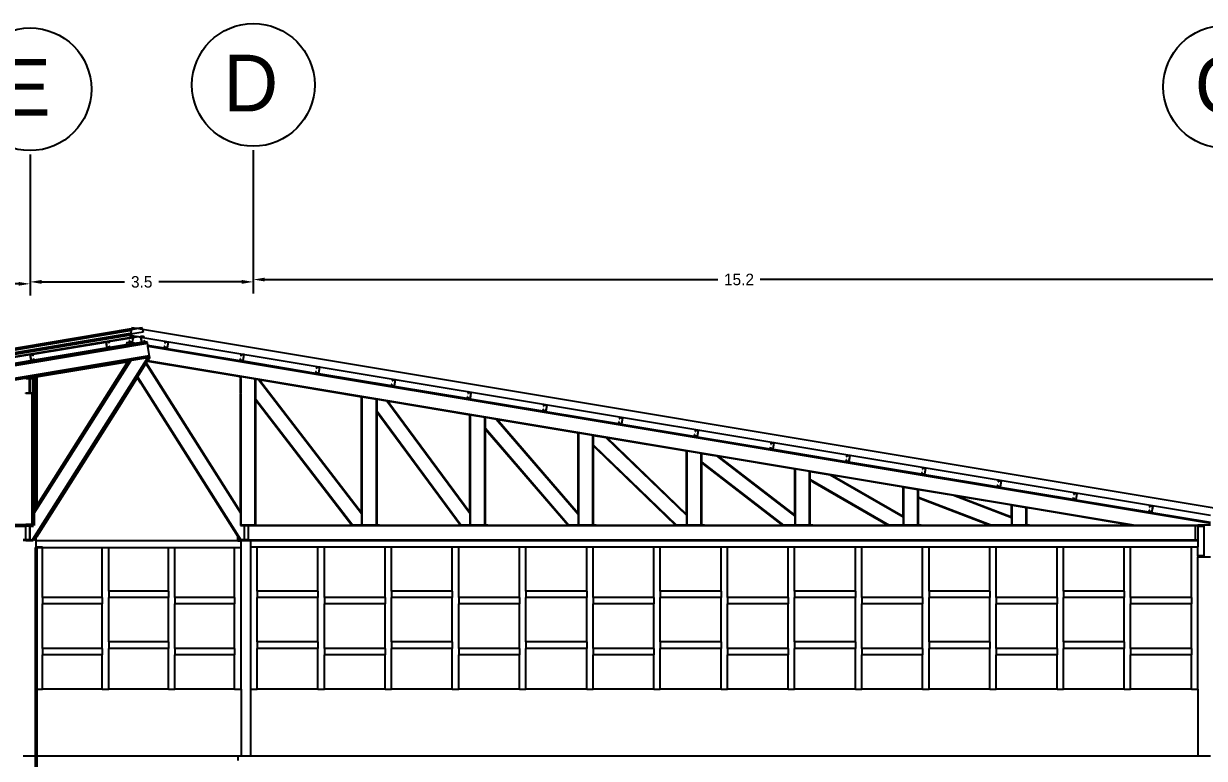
# Model space of a CAD drawing. Header units: metres. Extents: x -57 to 501, y 45 to 307.
# Drawn here: x -19.32 to -0.86, y 133.17 to 144.65 of the extents above; entities that cross this region are included whole.
import ezdxf

# ---------------------------------------------------------------- set-up
doc = ezdxf.new("R2010")
doc.units = ezdxf.units.M
doc.layers.add('atras', color=7, linetype='Continuous')
doc.layers.add('SectionCutEdges', color=7, linetype='Continuous')
doc.dimstyles.get("Standard").update_dxf_attribs({"dimtxt": 0.18, "dimasz": 0.18, "dimexe": 0.18, "dimexo": 0.0625, "dimgap": 0.09, "dimtad": 0, "dimtih": 1, "dimtoh": 1, "dimdec": 1, "dimzin": 0, "dimdsep": 46, "dimtxsty": 'Standard', "dimcen": 0.09, "dimadec": 0, "dimazin": 0, "dimtfac": 1, "dimtdec": 1, "dimtofl": 0, "dimtmove": 0, "dimatfit": 3, "dimfxl": 1, "dimtolj": 1, "dimtzin": 0, "dimarcsym": 0})

# ---------------------------------------------------------------- blocks, each defined once
blk = doc.blocks.new('*D26')
at = {"layer": 'atras', "color": 0, "lineweight": -2, "transparency": 16777216}
for p, q in [((-34.18, 142.643), (-34.18, 140.405)), ((-19.216, 142.605), (-19.216, 140.405)), ((-34, 140.585), (-27.013, 140.585)), ((-19.396, 140.585), (-26.383, 140.585))]:
    blk.add_line(p, q, dxfattribs=at)
at = {"layer": 'atras', "color": 0, "transparency": 16777216}
for points in [[(-34, 140.615), (-34, 140.555), (-34.18, 140.585)], [(-19.396, 140.615), (-19.396, 140.555), (-19.216, 140.585)]]:
    blk.add_solid(points, dxfattribs=at)
at = {"layer": 'Defpoints', "color": 0, "transparency": 16777216}
for p in [(-34.18, 142.706), (-19.216, 142.668), (-19.216, 140.585)]:
    blk.add_point(p, dxfattribs=at)
at = {"layer": 'atras', "color": 0, "transparency": 16777216, "insert": (-26.698, 140.585), "char_height": 0.18, "attachment_point": 5}
blk.add_mtext('\\A1;15.0', dxfattribs=at)
blk = doc.blocks.new('*D27')
at = {"layer": 'atras', "color": 0, "lineweight": -2, "transparency": 16777216}
for p, q in [((-15.727, 142.673), (-15.727, 140.435)), ((-19.216, 142.605), (-19.216, 140.435)), ((-19.036, 140.615), (-17.741, 140.615)), ((-15.907, 140.615), (-17.201, 140.615))]:
    blk.add_line(p, q, dxfattribs=at)
at = {"layer": 'atras', "color": 0, "transparency": 16777216}
for points in [[(-19.036, 140.645), (-19.036, 140.585), (-19.216, 140.615)], [(-15.907, 140.645), (-15.907, 140.585), (-15.727, 140.615)]]:
    blk.add_solid(points, dxfattribs=at)
at = {"layer": 'Defpoints', "color": 0, "transparency": 16777216}
for p in [(-19.216, 142.668), (-15.727, 142.736), (-15.727, 140.615)]:
    blk.add_point(p, dxfattribs=at)
at = {"layer": 'atras', "color": 0, "transparency": 16777216, "insert": (-17.471, 140.615), "char_height": 0.18, "attachment_point": 5}
blk.add_mtext('\\A1;3.5', dxfattribs=at)
blk = doc.blocks.new('*D28')
at = {"layer": 'atras', "color": 0, "lineweight": -2, "transparency": 16777216}
for p, q in [((-15.727, 142.673), (-15.727, 140.472)), ((-0.547, 142.643), (-0.547, 140.472)), ((-15.547, 140.652), (-8.467, 140.652)), ((-0.727, 140.652), (-7.807, 140.652))]:
    blk.add_line(p, q, dxfattribs=at)
at = {"layer": 'atras', "color": 0, "transparency": 16777216}
for points in [[(-15.547, 140.682), (-15.547, 140.622), (-15.727, 140.652)], [(-0.727, 140.682), (-0.727, 140.622), (-0.547, 140.652)]]:
    blk.add_solid(points, dxfattribs=at)
at = {"layer": 'Defpoints', "color": 0, "transparency": 16777216}
for p in [(-15.727, 142.736), (-0.547, 142.706), (-0.547, 140.652)]:
    blk.add_point(p, dxfattribs=at)
at = {"layer": 'atras', "color": 0, "transparency": 16777216, "insert": (-8.137, 140.652), "char_height": 0.18, "attachment_point": 5}
blk.add_mtext('\\A1;15.2', dxfattribs=at)

msp = doc.modelspace()

# ---------------------------------------------------------------- linework, layer by layer
at = {"lineweight": 50}
for p, q in [((-17.632, 139.87), (-34.683, 137.028)), ((-17.644, 139.797), (-34.672, 136.959)), ((-17.714, 139.62), (-34.549, 136.814)), ((-17.383, 139.666), (-34.49, 136.814)), ((-17.347, 139.448), (-33.149, 136.814)), ((-17.358, 139.436), (-19.168, 136.584)), ((-17.65, 139.388), (-19.163, 137.004)), ((-17.706, 139.378), (-19.123, 139.142)), ((-17.687, 139.348), (-19.123, 137.085)), ((-19.123, 137.085), (-19.123, 139.139)), ((-17.545, 139.124), (-17.783, 138.748)), ((-19.172, 136.814), (-19.172, 138.872)), ((-17.799, 138.723), (-19.123, 136.637)), ((-17.783, 138.748), (-17.799, 138.723)), ((-19.163, 137.004), (-19.163, 136.814)), ((-19.283, 136.805), (-34.083, 136.805)), ((-19.283, 136.814), (-19.172, 136.814)), ((-19.163, 136.805), (-19.219, 136.805)), ((-19.163, 136.814), (-19.172, 136.814)), ((-19.163, 136.814), (-19.163, 136.805)), ((-19.123, 134.25), (-19.123, 136.465)), ((-19.123, 132.469), (-19.123, 134.25))]:
    msp.add_line(p, q, dxfattribs=at)
for p, q in [((-17.606, 139.752), (-34.664, 136.909)), ((-17.985, 139.683), (-17.607, 139.746)), ((-17.602, 139.747), (-17.527, 139.76)), ((-17.545, 139.763), (-17.601, 139.753)), ((-19.169, 139.486), (-18.034, 139.675)), ((-18.018, 139.576), (-19.152, 139.387)), ((-17.713, 139.627), (-17.969, 139.585)), ((-17.574, 139.644), (-17.714, 139.62)), ((-17.713, 139.627), (-17.714, 139.62)), ((-17.706, 139.666), (-17.713, 139.627)), ((-17.705, 139.675), (-17.706, 139.666)), ((-17.706, 139.666), (-17.574, 139.644)), ((-17.705, 139.675), (-17.666, 139.669)), ((-17.665, 139.675), (-17.666, 139.669)), ((-17.666, 139.669), (-17.565, 139.652)), ((-17.615, 139.667), (-17.545, 139.655)), ((-17.545, 139.649), (-17.574, 139.644)), ((-17.545, 139.655), (-17.565, 139.652)), ((-17.565, 139.652), (-17.545, 139.649)), ((-17.423, 139.669), (-17.545, 139.649)), ((-17.474, 139.667), (-17.545, 139.655)), ((-17.423, 139.669), (-17.424, 139.675)), ((-17.384, 139.675), (-17.423, 139.669)), ((-17.383, 139.666), (-17.384, 139.675)), ((-17.376, 139.627), (-17.383, 139.666)), ((-17.375, 139.62), (-17.376, 139.627)), ((-17.374, 139.61), (-17.375, 139.62)), ((-17.347, 139.448), (-17.374, 139.61)), ((-20.352, 139.289), (-19.218, 139.478)), ((-19.202, 139.379), (-20.336, 139.19)), ((-17.695, 139.38), (-17.706, 139.378)), ((-17.706, 139.378), (-17.687, 139.348)), ((-17.545, 139.405), (-17.695, 139.38)), ((-17.695, 139.38), (-17.681, 139.357)), ((-17.681, 139.357), (-17.687, 139.348)), ((-17.663, 139.385), (-17.681, 139.357)), ((-17.663, 139.385), (-17.65, 139.388)), ((-17.65, 139.388), (-17.545, 139.405)), ((-17.515, 139.41), (-17.545, 139.405)), ((-17.545, 139.405), (-17.544, 139.405)), ((-17.545, 139.405), (-17.545, 139.405)), ((-17.545, 139.405), (-17.544, 139.405)), ((-17.545, 139.405), (-17.545, 139.405)), ((-17.544, 139.405), (-17.514, 139.41)), ((-17.408, 139.339), (-17.539, 139.133)), ((-17.345, 139.439), (-17.515, 139.41)), ((-17.515, 139.41), (-17.514, 139.41)), ((-17.514, 139.41), (-17.358, 139.436)), ((-17.402, 139.348), (-17.408, 139.339)), ((-17.383, 139.378), (-17.402, 139.348)), ((-17.377, 139.387), (-17.383, 139.378)), ((-17.345, 139.438), (-17.377, 139.387)), ((-17.358, 139.436), (-17.345, 139.438)), ((-17.345, 139.439), (-17.347, 139.448)), ((-17.345, 139.438), (-17.345, 139.438)), ((-19.393, 139.097), (-19.172, 139.134)), ((-19.172, 139.134), (-19.163, 139.136)), ((-19.172, 139.131), (-19.172, 139.134)), ((-19.123, 139.142), (-19.163, 139.136)), ((-19.163, 139.132), (-19.123, 139.139)), ((-19.163, 139.132), (-19.163, 139.136)), ((-19.122, 139.139), (-19.123, 139.142)), ((-19.123, 139.139), (-19.122, 139.139)), ((-17.539, 139.133), (-17.545, 139.124)), ((-19.172, 139.131), (-19.163, 139.132)), ((-19.172, 139.112), (-19.172, 139.131)), ((-19.172, 138.882), (-19.172, 139.102)), ((-19.163, 139.112), (-19.163, 139.132)), ((-19.163, 138.882), (-19.163, 139.102)), ((-17.545, 139.124), (-17.489, 139.037)), ((-17.489, 139.037), (-17.482, 139.025)), ((-19.163, 137.022), (-19.163, 138.872)), ((-19.123, 137.085), (-19.163, 137.022)), ((-19.163, 137.022), (-19.163, 137.004)), ((-19.283, 136.814), (-19.393, 136.814)), ((-19.283, 136.584), (-19.283, 136.805)), ((-19.283, 136.584), (-19.323, 136.584)), ((-19.283, 136.574), (-19.323, 136.574)), ((-19.283, 136.574), (-19.223, 136.574)), ((-19.223, 136.574), (-19.223, 136.574)), ((-19.223, 136.574), (-19.174, 136.574)), ((-19.163, 136.574), (-19.174, 136.574)), ((-19.123, 136.637), (-19.163, 136.574)), ((-19.123, 136.565), (-19.123, 136.637)), ((-19.123, 136.474), (-19.123, 136.565)), ((-19.123, 136.465), (-19.123, 136.474))]:
    msp.add_line(p, q)
at = {"color": 251, "true_color": 0x636466}
for p, q in [((-17.483, 139.752), (-0.767, 136.966)), ((-0.522, 137.047), (-17.457, 139.87)), ((-17.376, 139.627), (-17.12, 139.585)), ((-17.375, 139.62), (-0.767, 136.852)), ((-17.374, 139.61), (-0.767, 136.842)), ((-17.116, 139.609), (-17.12, 139.585)), ((-17.12, 139.585), (-17.071, 139.576)), ((-17.111, 139.608), (-17.116, 139.609)), ((-17.115, 139.589), (-17.111, 139.608)), ((-17.075, 139.582), (-17.115, 139.589)), ((-17.104, 139.683), (-17.108, 139.659)), ((-17.108, 139.659), (-17.103, 139.658)), ((-17.055, 139.675), (-17.104, 139.683)), ((-17.103, 139.658), (-17.1, 139.678)), ((-17.1, 139.678), (-17.06, 139.671)), ((-17.06, 139.671), (-17.075, 139.582)), ((-17.071, 139.576), (-17.055, 139.675)), ((-17.071, 139.576), (-15.937, 139.387)), ((-17.408, 139.339), (-15.927, 137.004)), ((-17.402, 139.348), (-15.967, 137.085)), ((-17.383, 139.378), (-15.966, 139.142)), ((-17.377, 139.387), (-1.94, 136.814)), ((-15.933, 139.412), (-15.937, 139.387)), ((-15.937, 139.387), (-15.887, 139.379)), ((-15.928, 139.411), (-15.933, 139.412)), ((-15.931, 139.391), (-15.928, 139.411)), ((-15.891, 139.385), (-15.931, 139.391)), ((-15.92, 139.486), (-15.924, 139.461)), ((-15.924, 139.461), (-15.919, 139.461)), ((-15.871, 139.478), (-15.92, 139.486)), ((-15.919, 139.461), (-15.916, 139.48)), ((-15.916, 139.48), (-15.877, 139.474)), ((-15.877, 139.474), (-15.891, 139.385)), ((-15.887, 139.379), (-15.871, 139.478)), ((-15.887, 139.379), (-14.753, 139.19)), ((-17.539, 139.133), (-15.921, 136.584)), ((-15.967, 139.139), (-15.966, 139.142)), ((-15.967, 139.139), (-15.967, 139.139)), ((-15.967, 139.139), (-15.927, 139.132)), ((-15.966, 139.142), (-15.927, 139.136)), ((-15.917, 139.134), (-15.927, 139.136)), ((-15.927, 139.132), (-15.927, 139.136)), ((-15.917, 139.131), (-15.917, 139.134)), ((-15.917, 139.134), (-15.696, 139.097)), ((-14.749, 139.215), (-14.753, 139.19)), ((-14.753, 139.19), (-14.704, 139.182)), ((-14.744, 139.214), (-14.749, 139.215)), ((-14.747, 139.194), (-14.744, 139.214)), ((-14.708, 139.188), (-14.747, 139.194)), ((-14.737, 139.289), (-14.741, 139.264)), ((-14.741, 139.264), (-14.736, 139.263)), ((-14.687, 139.28), (-14.737, 139.289)), ((-14.736, 139.263), (-14.732, 139.283)), ((-14.732, 139.283), (-14.693, 139.276)), ((-14.693, 139.276), (-14.708, 139.188)), ((-14.704, 139.182), (-14.687, 139.28)), ((-14.704, 139.182), (-13.569, 138.993)), ((-17.482, 139.025), (-15.967, 136.637)), ((-15.917, 139.131), (-15.927, 139.132)), ((-15.927, 139.112), (-15.927, 139.132)), ((-15.927, 139.112), (-15.927, 139.102)), ((-15.917, 139.112), (-15.927, 139.112)), ((-15.927, 138.882), (-15.927, 139.102)), ((-15.927, 139.102), (-15.917, 139.102)), ((-15.917, 139.112), (-15.917, 139.131)), ((-15.917, 138.882), (-15.917, 139.102)), ((-15.696, 136.814), (-15.696, 139.097)), ((-15.687, 139.096), (-15.696, 139.097)), ((-15.687, 139.096), (-15.645, 139.089)), ((-15.687, 138.781), (-15.687, 139.096)), ((-15.645, 139.089), (-14.034, 136.995)), ((-15.645, 139.089), (-15.631, 139.086)), ((-15.631, 139.086), (-14.034, 137.011)), ((-15.631, 139.086), (-15.599, 139.081)), ((-15.599, 139.081), (-15.585, 139.079)), ((-15.585, 139.079), (-14.034, 138.82)), ((-13.565, 139.017), (-13.569, 138.993)), ((-13.569, 138.993), (-13.52, 138.985)), ((-13.56, 139.017), (-13.565, 139.017)), ((-13.564, 138.997), (-13.56, 139.017)), ((-13.524, 138.99), (-13.564, 138.997)), ((-13.553, 139.091), (-13.557, 139.067)), ((-13.557, 139.067), (-13.552, 139.066)), ((-13.504, 139.083), (-13.553, 139.091)), ((-13.552, 139.066), (-13.549, 139.086)), ((-13.549, 139.086), (-13.509, 139.079)), ((-13.509, 139.079), (-13.524, 138.99)), ((-13.52, 138.985), (-13.504, 139.083)), ((-13.52, 138.985), (-12.386, 138.796)), ((-15.927, 138.882), (-15.927, 138.872)), ((-15.917, 138.882), (-15.927, 138.882)), ((-15.927, 138.872), (-15.917, 138.872)), ((-15.927, 137.022), (-15.927, 138.872)), ((-15.917, 136.814), (-15.917, 138.872)), ((-15.687, 138.781), (-14.173, 136.814)), ((-15.687, 138.765), (-15.687, 138.781)), ((-15.687, 138.765), (-14.185, 136.814)), ((-15.687, 136.814), (-15.687, 138.765)), ((-14.024, 138.819), (-14.034, 138.82)), ((-14.034, 137.063), (-14.034, 138.82)), ((-14.024, 136.814), (-14.024, 138.819)), ((-14.024, 138.819), (-13.804, 138.782)), ((-13.804, 136.814), (-13.804, 138.782)), ((-13.794, 138.78), (-13.804, 138.782)), ((-13.794, 138.595), (-13.794, 138.78)), ((-13.794, 138.78), (-13.638, 138.754)), ((-12.382, 138.82), (-12.386, 138.796)), ((-12.386, 138.796), (-12.336, 138.787)), ((-12.377, 138.819), (-12.382, 138.82)), ((-12.38, 138.8), (-12.377, 138.819)), ((-12.34, 138.793), (-12.38, 138.8)), ((-12.369, 138.894), (-12.373, 138.869)), ((-12.373, 138.869), (-12.368, 138.869)), ((-12.32, 138.886), (-12.369, 138.894)), ((-12.368, 138.869), (-12.365, 138.888)), ((-12.365, 138.888), (-12.326, 138.882)), ((-12.326, 138.882), (-12.34, 138.793)), ((-12.336, 138.787), (-12.32, 138.886)), ((-12.336, 138.787), (-11.202, 138.598)), ((-13.794, 138.595), (-12.478, 136.814)), ((-13.794, 138.578), (-13.794, 138.595)), ((-13.638, 138.754), (-12.341, 137)), ((-13.638, 138.754), (-13.624, 138.752)), ((-13.624, 138.752), (-12.341, 137.016)), ((-13.624, 138.752), (-13.592, 138.747)), ((-13.592, 138.747), (-13.578, 138.744)), ((-13.578, 138.744), (-12.341, 138.538)), ((-11.198, 138.623), (-11.202, 138.598)), ((-11.202, 138.598), (-11.153, 138.59)), ((-11.193, 138.622), (-11.198, 138.623)), ((-11.196, 138.602), (-11.193, 138.622)), ((-11.157, 138.596), (-11.196, 138.602)), ((-11.186, 138.697), (-11.19, 138.672)), ((-11.19, 138.672), (-11.185, 138.671)), ((-11.136, 138.689), (-11.186, 138.697)), ((-11.185, 138.671), (-11.181, 138.691)), ((-11.181, 138.691), (-11.142, 138.685)), ((-11.142, 138.685), (-11.157, 138.596)), ((-11.153, 138.59), (-11.136, 138.689)), ((-11.153, 138.59), (-10.018, 138.401)), ((-13.794, 136.814), (-13.794, 138.578)), ((-13.794, 138.578), (-13.764, 138.537)), ((-13.764, 138.537), (-13.754, 138.524)), ((-13.754, 138.524), (-12.491, 136.814)), ((-12.332, 138.537), (-12.341, 138.538)), ((-12.341, 137.071), (-12.341, 138.538)), ((-12.332, 136.814), (-12.332, 138.537)), ((-12.332, 138.537), (-12.111, 138.5)), ((-12.111, 136.814), (-12.111, 138.5)), ((-12.101, 138.498), (-12.111, 138.5)), ((-12.101, 138.329), (-12.101, 138.498)), ((-12.101, 138.498), (-11.931, 138.47)), ((-11.931, 138.47), (-10.649, 136.983)), ((-11.931, 138.47), (-11.916, 138.467)), ((-11.916, 138.467), (-10.649, 136.998)), ((-11.916, 138.467), (-11.885, 138.462)), ((-11.885, 138.462), (-11.87, 138.46)), ((-11.87, 138.46), (-10.649, 138.256)), ((-10.014, 138.426), (-10.018, 138.401)), ((-10.018, 138.401), (-9.969, 138.393)), ((-10.009, 138.425), (-10.014, 138.426)), ((-10.013, 138.405), (-10.009, 138.425)), ((-9.973, 138.398), (-10.013, 138.405)), ((-10.002, 138.5), (-10.006, 138.475)), ((-10.006, 138.475), (-10.001, 138.474)), ((-9.953, 138.491), (-10.002, 138.5)), ((-10.001, 138.474), (-9.998, 138.494)), ((-9.998, 138.494), (-9.958, 138.487)), ((-9.958, 138.487), (-9.973, 138.398)), ((-9.969, 138.393), (-9.953, 138.491)), ((-12.101, 138.329), (-10.794, 136.814)), ((-12.101, 138.314), (-12.101, 138.329)), ((-12.101, 136.814), (-12.101, 138.314)), ((-12.101, 138.314), (-12.071, 138.279)), ((-12.071, 138.279), (-12.061, 138.268)), ((-12.061, 138.268), (-10.807, 136.814)), ((-10.649, 138.256), (-10.639, 138.254)), ((-10.649, 137.045), (-10.649, 138.256)), ((-10.639, 136.814), (-10.639, 138.254)), ((-10.639, 138.254), (-10.419, 138.218)), ((-10.419, 136.814), (-10.419, 138.218)), ((-10.419, 138.218), (-10.409, 138.216)), ((-10.409, 138.063), (-10.409, 138.216)), ((-10.409, 138.216), (-10.217, 138.184)), ((-9.969, 138.393), (-8.835, 138.204)), ((-8.831, 138.228), (-8.835, 138.204)), ((-8.826, 138.228), (-8.831, 138.228)), ((-8.829, 138.208), (-8.826, 138.228)), ((-8.818, 138.302), (-8.822, 138.278)), ((-8.822, 138.278), (-8.817, 138.277)), ((-8.769, 138.294), (-8.818, 138.302)), ((-8.817, 138.277), (-8.814, 138.297)), ((-8.814, 138.297), (-8.775, 138.29)), ((-8.775, 138.29), (-8.789, 138.201)), ((-8.785, 138.195), (-8.769, 138.294)), ((-10.409, 138.063), (-9.115, 136.814)), ((-10.409, 138.049), (-10.409, 138.063)), ((-10.409, 136.814), (-10.409, 138.049)), ((-10.409, 138.049), (-10.379, 138.02)), ((-10.217, 138.184), (-8.956, 136.968)), ((-10.217, 138.184), (-10.2, 138.181)), ((-10.2, 138.181), (-8.956, 136.981)), ((-10.2, 138.181), (-10.169, 138.176)), ((-10.169, 138.176), (-10.152, 138.173)), ((-10.152, 138.173), (-8.956, 137.974)), ((-8.835, 138.204), (-8.785, 138.195)), ((-8.789, 138.201), (-8.829, 138.208)), ((-8.785, 138.195), (-7.651, 138.006)), ((-7.647, 138.031), (-7.651, 138.006)), ((-7.642, 138.03), (-7.647, 138.031)), ((-7.645, 138.011), (-7.642, 138.03)), ((-7.635, 138.105), (-7.639, 138.08)), ((-7.639, 138.08), (-7.634, 138.08)), ((-7.585, 138.097), (-7.635, 138.105)), ((-7.634, 138.08), (-7.63, 138.099)), ((-7.63, 138.099), (-7.591, 138.093)), ((-7.591, 138.093), (-7.606, 138.004)), ((-7.602, 137.998), (-7.585, 138.097)), ((-10.379, 138.02), (-10.369, 138.011)), ((-10.369, 138.011), (-9.129, 136.814)), ((-8.956, 137.974), (-8.946, 137.972)), ((-8.956, 137.02), (-8.956, 137.974)), ((-8.946, 136.814), (-8.946, 137.972)), ((-8.946, 137.972), (-8.726, 137.936)), ((-8.726, 136.814), (-8.726, 137.936)), ((-8.726, 137.936), (-8.716, 137.934)), ((-8.716, 137.795), (-8.716, 137.934)), ((-8.716, 137.934), (-8.486, 137.896)), ((-8.486, 137.896), (-7.264, 136.954)), ((-8.486, 137.896), (-8.465, 137.892)), ((-8.465, 137.892), (-7.264, 136.966)), ((-8.465, 137.892), (-8.435, 137.887)), ((-8.435, 137.887), (-8.414, 137.884)), ((-8.414, 137.884), (-7.264, 137.692)), ((-7.651, 138.006), (-7.602, 137.998)), ((-7.606, 138.004), (-7.645, 138.011)), ((-7.602, 137.998), (-6.467, 137.809)), ((-6.451, 137.908), (-6.455, 137.883)), ((-6.455, 137.883), (-6.45, 137.882)), ((-6.402, 137.9), (-6.451, 137.908)), ((-6.45, 137.882), (-6.447, 137.902)), ((-6.447, 137.902), (-6.407, 137.895)), ((-6.407, 137.895), (-6.422, 137.807)), ((-6.418, 137.801), (-6.402, 137.9)), ((-8.716, 137.782), (-8.716, 137.795)), ((-8.716, 137.795), (-7.444, 136.814)), ((-8.716, 136.814), (-8.716, 137.782)), ((-8.716, 137.782), (-8.686, 137.759)), ((-8.686, 137.759), (-8.676, 137.752)), ((-8.676, 137.752), (-7.46, 136.814)), ((-7.264, 137.692), (-7.254, 137.69)), ((-7.264, 136.997), (-7.264, 137.692)), ((-7.254, 136.814), (-7.254, 137.69)), ((-7.254, 137.69), (-7.034, 137.654)), ((-6.463, 137.834), (-6.467, 137.809)), ((-6.467, 137.809), (-6.418, 137.801)), ((-6.458, 137.833), (-6.463, 137.834)), ((-6.462, 137.813), (-6.458, 137.833)), ((-6.422, 137.807), (-6.462, 137.813)), ((-6.418, 137.801), (-5.284, 137.612)), ((-5.267, 137.71), (-5.271, 137.686)), ((-5.271, 137.686), (-5.266, 137.685)), ((-5.218, 137.702), (-5.267, 137.71)), ((-5.266, 137.685), (-5.263, 137.705)), ((-5.263, 137.705), (-5.224, 137.698)), ((-5.224, 137.698), (-5.238, 137.609)), ((-5.234, 137.604), (-5.218, 137.702)), ((-7.034, 136.814), (-7.034, 137.654)), ((-7.034, 137.654), (-7.024, 137.652)), ((-7.024, 137.525), (-7.024, 137.652)), ((-7.024, 137.652), (-6.714, 137.6)), ((-7.024, 137.525), (-5.792, 136.814)), ((-7.024, 137.513), (-7.024, 137.525)), ((-7.024, 136.814), (-7.024, 137.513)), ((-7.024, 137.513), (-6.994, 137.496)), ((-6.994, 137.496), (-6.984, 137.49)), ((-6.984, 137.49), (-5.812, 136.814)), ((-6.714, 137.6), (-5.571, 136.942)), ((-6.714, 137.6), (-6.686, 137.596)), ((-6.686, 137.596), (-5.571, 136.953)), ((-6.686, 137.596), (-6.657, 137.591)), ((-6.657, 137.591), (-6.63, 137.586)), ((-6.63, 137.586), (-5.571, 137.41)), ((-5.28, 137.636), (-5.284, 137.612)), ((-5.284, 137.612), (-5.234, 137.604)), ((-5.275, 137.636), (-5.28, 137.636)), ((-5.278, 137.616), (-5.275, 137.636)), ((-5.238, 137.609), (-5.278, 137.616)), ((-5.234, 137.604), (-4.1, 137.415)), ((-4.084, 137.513), (-4.088, 137.489)), ((-4.088, 137.489), (-4.083, 137.488)), ((-4.034, 137.505), (-4.084, 137.513)), ((-4.083, 137.488), (-4.079, 137.507)), ((-4.079, 137.507), (-4.04, 137.501)), ((-4.04, 137.501), (-4.055, 137.412)), ((-4.051, 137.406), (-4.034, 137.505)), ((-5.571, 137.41), (-5.562, 137.408)), ((-5.571, 136.976), (-5.571, 137.41)), ((-5.562, 136.814), (-5.562, 137.408)), ((-5.562, 137.408), (-5.341, 137.371)), ((-5.341, 136.814), (-5.341, 137.371)), ((-5.341, 137.371), (-5.331, 137.37)), ((-5.331, 137.252), (-5.331, 137.37)), ((-5.331, 137.37), (-4.784, 137.279)), ((-4.096, 137.439), (-4.1, 137.415)), ((-4.1, 137.415), (-4.051, 137.406)), ((-4.091, 137.438), (-4.096, 137.439)), ((-4.094, 137.419), (-4.091, 137.438)), ((-4.055, 137.412), (-4.094, 137.419)), ((-4.051, 137.406), (-2.916, 137.217)), ((-2.9, 137.316), (-2.904, 137.291)), ((-2.904, 137.291), (-2.899, 137.29)), ((-2.851, 137.308), (-2.9, 137.316)), ((-2.899, 137.29), (-2.896, 137.31)), ((-2.896, 137.31), (-2.856, 137.304)), ((-2.856, 137.304), (-2.871, 137.215)), ((-2.867, 137.209), (-2.851, 137.308)), ((-5.331, 137.241), (-5.331, 137.252)), ((-5.331, 137.252), (-4.187, 136.814)), ((-5.331, 136.814), (-5.331, 137.241)), ((-5.331, 137.241), (-5.301, 137.23)), ((-5.301, 137.23), (-5.291, 137.226)), ((-5.291, 137.226), (-4.215, 136.814)), ((-4.784, 137.279), (-4.736, 137.271)), ((-4.784, 137.279), (-3.879, 136.932)), ((-4.736, 137.271), (-3.879, 136.943)), ((-4.736, 137.271), (-4.713, 137.267)), ((-4.713, 137.267), (-4.665, 137.259)), ((-4.665, 137.259), (-3.879, 137.128)), ((-3.879, 137.128), (-3.869, 137.126)), ((-3.879, 136.958), (-3.879, 137.128)), ((-3.869, 136.814), (-3.869, 137.126)), ((-3.869, 137.126), (-3.649, 137.089)), ((-2.912, 137.242), (-2.916, 137.217)), ((-2.916, 137.217), (-2.867, 137.209)), ((-2.907, 137.241), (-2.912, 137.242)), ((-2.911, 137.221), (-2.907, 137.241)), ((-2.871, 137.215), (-2.911, 137.221)), ((-2.867, 137.209), (-1.733, 137.02)), ((-1.716, 137.119), (-1.72, 137.094)), ((-1.667, 137.11), (-1.716, 137.119)), ((-1.715, 137.093), (-1.712, 137.113)), ((-1.712, 137.113), (-1.673, 137.106)), ((-1.673, 137.106), (-1.687, 137.018)), ((-1.683, 137.012), (-1.667, 137.11)), ((-15.967, 137.085), (-15.927, 137.022)), ((-15.927, 137.022), (-15.927, 137.004)), ((-15.927, 137.004), (-15.927, 136.814)), ((-14.034, 137.047), (-14.034, 137.063)), ((-14.034, 137.011), (-14.034, 137.047)), ((-14.034, 137.011), (-14.034, 136.995)), ((-14.034, 136.995), (-14.034, 136.814)), ((-12.341, 137.054), (-12.341, 137.071)), ((-12.341, 137.016), (-12.341, 137.054)), ((-12.341, 137.016), (-12.341, 137)), ((-12.341, 137), (-12.341, 136.814)), ((-10.649, 137.03), (-10.649, 137.045)), ((-10.649, 136.998), (-10.649, 137.03)), ((-10.649, 136.998), (-10.649, 136.983)), ((-10.649, 136.983), (-10.649, 136.814)), ((-8.956, 137.006), (-8.956, 137.02)), ((-8.956, 136.981), (-8.956, 137.006)), ((-8.956, 136.981), (-8.956, 136.968)), ((-8.956, 136.968), (-8.956, 136.814)), ((-7.264, 136.984), (-7.264, 136.997)), ((-7.264, 136.966), (-7.264, 136.984)), ((-7.264, 136.966), (-7.264, 136.954)), ((-7.264, 136.954), (-7.264, 136.814)), ((-5.571, 136.965), (-5.571, 136.976)), ((-5.571, 136.953), (-5.571, 136.965)), ((-5.571, 136.953), (-5.571, 136.942)), ((-5.571, 136.942), (-5.571, 136.814)), ((-3.879, 136.948), (-3.879, 136.958)), ((-3.879, 136.943), (-3.879, 136.948)), ((-3.879, 136.943), (-3.879, 136.932)), ((-3.879, 136.932), (-3.879, 136.814)), ((-3.649, 136.814), (-3.649, 137.089)), ((-3.649, 137.089), (-3.639, 137.088)), ((-3.639, 136.814), (-3.639, 137.088)), ((-3.639, 137.088), (-3.609, 137.083)), ((-3.609, 137.083), (-3.599, 137.081)), ((-3.599, 137.081), (-1.999, 136.814)), ((-1.728, 137.045), (-1.733, 137.02)), ((-1.733, 137.02), (-1.683, 137.012)), ((-1.724, 137.044), (-1.728, 137.045)), ((-1.727, 137.024), (-1.724, 137.044)), ((-1.687, 137.018), (-1.727, 137.024)), ((-1.72, 137.094), (-1.715, 137.093)), ((-1.683, 137.012), (-0.767, 136.859)), ((-15.927, 136.814), (-15.927, 136.805)), ((-15.917, 136.814), (-15.927, 136.814)), ((-15.927, 136.805), (-15.87, 136.805)), ((-15.807, 136.814), (-15.917, 136.814)), ((-15.87, 136.805), (-15.87, 136.584)), ((-15.863, 136.805), (-15.807, 136.805)), ((-15.863, 136.584), (-15.863, 136.805)), ((-15.807, 136.805), (-15.807, 136.814)), ((-15.696, 136.814), (-15.807, 136.814)), ((-15.807, 136.805), (-15.807, 136.584)), ((-15.807, 136.805), (-1.007, 136.805)), ((-15.687, 136.814), (-15.696, 136.814)), ((-15.687, 136.814), (-14.185, 136.814)), ((-14.173, 136.814), (-14.185, 136.814)), ((-14.034, 136.814), (-14.173, 136.814)), ((-14.024, 136.814), (-14.034, 136.814)), ((-13.804, 136.814), (-14.024, 136.814)), ((-13.794, 136.814), (-13.804, 136.814)), ((-13.764, 136.814), (-13.794, 136.814)), ((-13.754, 136.814), (-13.764, 136.814)), ((-13.754, 136.814), (-12.491, 136.814)), ((-12.478, 136.814), (-12.491, 136.814)), ((-12.341, 136.814), (-12.478, 136.814)), ((-12.332, 136.814), (-12.341, 136.814)), ((-12.111, 136.814), (-12.332, 136.814)), ((-12.101, 136.814), (-12.111, 136.814)), ((-12.071, 136.814), (-12.101, 136.814)), ((-12.061, 136.814), (-12.071, 136.814)), ((-12.061, 136.814), (-10.807, 136.814)), ((-10.794, 136.814), (-10.807, 136.814)), ((-10.649, 136.814), (-10.794, 136.814)), ((-10.639, 136.814), (-10.649, 136.814)), ((-10.419, 136.814), (-10.639, 136.814)), ((-10.409, 136.814), (-10.419, 136.814)), ((-10.379, 136.814), (-10.409, 136.814)), ((-10.369, 136.814), (-10.379, 136.814)), ((-10.369, 136.814), (-9.129, 136.814)), ((-9.115, 136.814), (-9.129, 136.814)), ((-8.956, 136.814), (-9.115, 136.814)), ((-8.946, 136.814), (-8.956, 136.814)), ((-8.726, 136.814), (-8.946, 136.814)), ((-8.716, 136.814), (-8.726, 136.814)), ((-8.686, 136.814), (-8.716, 136.814)), ((-8.676, 136.814), (-8.686, 136.814)), ((-8.676, 136.814), (-7.46, 136.814)), ((-7.444, 136.814), (-7.46, 136.814)), ((-7.264, 136.814), (-7.444, 136.814)), ((-7.254, 136.814), (-7.264, 136.814)), ((-7.034, 136.814), (-7.254, 136.814)), ((-7.024, 136.814), (-7.034, 136.814)), ((-6.994, 136.814), (-7.024, 136.814)), ((-6.984, 136.814), (-6.994, 136.814)), ((-6.984, 136.814), (-5.812, 136.814)), ((-5.792, 136.814), (-5.812, 136.814)), ((-5.571, 136.814), (-5.792, 136.814)), ((-5.562, 136.814), (-5.571, 136.814)), ((-5.341, 136.814), (-5.562, 136.814)), ((-5.331, 136.814), (-5.341, 136.814)), ((-5.301, 136.814), (-5.331, 136.814)), ((-5.291, 136.814), (-5.301, 136.814)), ((-5.291, 136.814), (-4.215, 136.814)), ((-4.187, 136.814), (-4.215, 136.814)), ((-3.879, 136.814), (-4.187, 136.814)), ((-3.869, 136.814), (-3.879, 136.814)), ((-3.649, 136.814), (-3.869, 136.814)), ((-3.639, 136.814), (-3.649, 136.814)), ((-3.609, 136.814), (-3.639, 136.814)), ((-3.599, 136.814), (-3.609, 136.814)), ((-3.599, 136.814), (-1.999, 136.814)), ((-1.999, 136.814), (-1.94, 136.814)), ((-1.94, 136.814), (-1.007, 136.814)), ((-1.007, 136.814), (-0.967, 136.814)), ((-1.007, 136.805), (-1.007, 136.814)), ((-1.007, 136.805), (-0.967, 136.805)), ((-1.007, 136.805), (-1.007, 136.584)), ((-0.767, 136.814), (-0.967, 136.814)), ((-0.967, 136.814), (-0.967, 136.805)), ((-0.967, 136.805), (-0.967, 136.798)), ((-0.967, 136.798), (-0.872, 136.798)), ((-0.967, 136.798), (-0.967, 136.584)), ((-0.872, 136.798), (-0.872, 136.33)), ((-18.305, 136.565), (-19.123, 136.565)), ((-18.295, 136.565), (-18.305, 136.565)), ((-18.068, 136.565), (-18.295, 136.565)), ((-18.058, 136.565), (-18.068, 136.565)), ((-15.967, 136.565), (-18.058, 136.565)), ((-15.967, 136.565), (-15.967, 136.637)), ((-15.967, 136.637), (-15.927, 136.574)), ((-15.967, 136.565), (-15.923, 136.565)), ((-15.927, 136.584), (-15.927, 136.574)), ((-15.921, 136.584), (-15.927, 136.584)), ((-15.927, 136.574), (-15.867, 136.574)), ((-15.927, 136.574), (-15.915, 136.574)), ((-15.923, 136.565), (-15.923, 136.465)), ((-15.87, 136.584), (-15.921, 136.584)), ((-15.867, 136.574), (-15.807, 136.574)), ((-15.867, 136.574), (-15.867, 136.574)), ((-15.807, 136.584), (-15.863, 136.584)), ((-15.807, 136.574), (-15.807, 136.584)), ((-15.807, 136.584), (-15.767, 136.584)), ((-15.807, 136.574), (-15.767, 136.574)), ((-15.767, 136.574), (-15.767, 136.584)), ((-15.767, 136.584), (-1.007, 136.584)), ((-15.767, 136.574), (-1.007, 136.574)), ((-15.767, 136.474), (-15.767, 136.574)), ((-1.007, 136.584), (-1.007, 136.574)), ((-1.007, 136.584), (-0.967, 136.584)), ((-1.007, 136.574), (-0.967, 136.574)), ((-0.967, 136.584), (-0.967, 136.574)), ((-0.967, 136.574), (-0.967, 136.474)), ((-19.123, 136.474), (-19.023, 136.474)), ((-19.123, 136.465), (-19.023, 136.465)), ((-19.023, 136.465), (-19.023, 136.474)), ((-19.023, 135.681), (-19.023, 136.465)), ((-19.023, 136.465), (-18.328, 136.465)), ((-18.328, 136.465), (-18.318, 136.465)), ((-18.318, 136.465), (-18.092, 136.465)), ((-18.092, 136.465), (-18.087, 136.465)), ((-18.087, 136.465), (-17.987, 136.465)), ((-18.087, 136.441), (-18.087, 136.465)), ((-18.087, 135.681), (-18.087, 136.441)), ((-17.987, 135.781), (-17.987, 136.465)), ((-17.987, 136.465), (-17.052, 136.465)), ((-17.052, 136.465), (-16.952, 136.465)), ((-17.052, 135.781), (-17.052, 136.465)), ((-16.952, 135.681), (-16.952, 136.465)), ((-16.952, 136.465), (-16.023, 136.465)), ((-16.023, 136.465), (-15.923, 136.465)), ((-16.023, 135.681), (-16.023, 136.465)), ((-15.923, 136.465), (-15.917, 136.465)), ((-15.917, 134.25), (-15.917, 136.465)), ((-15.767, 136.474), (-15.667, 136.474)), ((-15.767, 134.25), (-15.767, 136.474)), ((-15.667, 135.78), (-15.667, 136.474)), ((-15.667, 136.474), (-14.717, 136.474)), ((-14.717, 136.474), (-14.617, 136.474)), ((-14.717, 135.78), (-14.717, 136.474)), ((-14.617, 135.68), (-14.617, 136.474)), ((-14.617, 136.474), (-13.667, 136.474)), ((-13.667, 136.474), (-13.567, 136.474)), ((-13.667, 135.68), (-13.667, 136.474)), ((-13.567, 135.78), (-13.567, 136.474)), ((-13.567, 136.474), (-12.617, 136.474)), ((-12.617, 136.474), (-12.517, 136.474)), ((-12.617, 135.78), (-12.617, 136.474)), ((-12.517, 135.68), (-12.517, 136.474)), ((-12.517, 136.474), (-11.567, 136.474)), ((-11.567, 136.474), (-11.467, 136.474)), ((-11.567, 135.68), (-11.567, 136.474)), ((-11.467, 135.78), (-11.467, 136.474)), ((-11.467, 136.474), (-10.517, 136.474)), ((-10.517, 136.474), (-10.417, 136.474)), ((-10.517, 135.78), (-10.517, 136.474)), ((-10.417, 135.68), (-10.417, 136.474)), ((-10.417, 136.474), (-9.467, 136.474)), ((-9.467, 136.474), (-9.367, 136.474)), ((-9.467, 135.68), (-9.467, 136.474)), ((-9.367, 135.78), (-9.367, 136.474)), ((-9.367, 136.474), (-8.417, 136.474)), ((-8.417, 136.474), (-8.317, 136.474)), ((-8.417, 135.78), (-8.417, 136.474)), ((-8.317, 135.68), (-8.317, 136.474)), ((-8.317, 136.474), (-7.367, 136.474)), ((-7.367, 136.474), (-7.267, 136.474)), ((-7.367, 135.68), (-7.367, 136.474)), ((-7.267, 135.78), (-7.267, 136.474)), ((-7.267, 136.474), (-6.317, 136.474)), ((-6.317, 136.474), (-6.217, 136.474)), ((-6.317, 135.78), (-6.317, 136.474)), ((-6.217, 135.68), (-6.217, 136.474)), ((-6.217, 136.474), (-5.267, 136.474)), ((-5.267, 136.474), (-5.167, 136.474)), ((-5.267, 135.68), (-5.267, 136.474)), ((-5.167, 135.78), (-5.167, 136.474)), ((-5.167, 136.474), (-4.217, 136.474)), ((-4.217, 136.474), (-4.117, 136.474)), ((-4.217, 135.78), (-4.217, 136.474)), ((-4.117, 135.68), (-4.117, 136.474)), ((-4.117, 136.474), (-3.167, 136.474)), ((-3.167, 136.474), (-3.067, 136.474)), ((-3.167, 135.68), (-3.167, 136.474)), ((-3.067, 135.78), (-3.067, 136.474)), ((-3.067, 136.474), (-2.117, 136.474)), ((-2.117, 136.474), (-2.017, 136.474)), ((-2.117, 135.78), (-2.117, 136.474)), ((-2.017, 135.68), (-2.017, 136.474)), ((-2.017, 136.474), (-1.067, 136.474)), ((-1.067, 136.474), (-0.967, 136.474)), ((-1.067, 135.68), (-1.067, 136.474)), ((-0.967, 136.33), (-0.967, 136.474)), ((-0.872, 136.33), (-0.967, 136.33)), ((-0.967, 136.33), (-0.967, 136.314)), ((-0.967, 134.25), (-0.967, 136.314)), ((-0.967, 136.314), (-0.867, 136.314)), ((-0.867, 136.314), (-0.767, 136.314)), ((-19.023, 135.681), (-19.023, 135.581)), ((-18.512, 135.681), (-19.023, 135.681)), ((-18.502, 135.681), (-18.512, 135.681)), ((-18.275, 135.681), (-18.502, 135.681)), ((-18.265, 135.681), (-18.275, 135.681)), ((-18.087, 135.681), (-18.265, 135.681)), ((-18.087, 135.681), (-18.087, 135.581)), ((-17.052, 135.781), (-17.987, 135.781)), ((-17.987, 135.781), (-17.987, 135.681)), ((-17.052, 135.681), (-17.987, 135.681)), ((-17.987, 134.986), (-17.987, 135.681)), ((-17.052, 135.781), (-17.052, 135.681)), ((-17.052, 134.986), (-17.052, 135.681)), ((-16.023, 135.681), (-16.952, 135.681)), ((-16.952, 135.681), (-16.952, 135.581)), ((-16.023, 135.681), (-16.023, 135.581)), ((-14.717, 135.78), (-15.667, 135.78)), ((-15.667, 135.78), (-15.667, 135.68)), ((-15.667, 134.986), (-15.667, 135.68)), ((-14.717, 135.68), (-15.667, 135.68)), ((-14.717, 135.78), (-14.717, 135.68)), ((-14.717, 134.986), (-14.717, 135.68)), ((-13.667, 135.68), (-14.617, 135.68)), ((-14.617, 135.68), (-14.617, 135.58)), ((-13.667, 135.68), (-13.667, 135.58)), ((-12.617, 135.78), (-13.567, 135.78)), ((-13.567, 135.78), (-13.567, 135.68)), ((-13.567, 134.986), (-13.567, 135.68)), ((-12.617, 135.68), (-13.567, 135.68)), ((-12.617, 135.78), (-12.617, 135.68)), ((-12.617, 134.986), (-12.617, 135.68)), ((-11.567, 135.68), (-12.517, 135.68)), ((-12.517, 135.68), (-12.517, 135.58)), ((-11.567, 135.68), (-11.567, 135.58)), ((-10.517, 135.78), (-11.467, 135.78)), ((-11.467, 135.78), (-11.467, 135.68)), ((-11.467, 134.986), (-11.467, 135.68)), ((-10.517, 135.68), (-11.467, 135.68)), ((-10.517, 135.78), (-10.517, 135.68)), ((-10.517, 134.986), (-10.517, 135.68)), ((-9.467, 135.68), (-10.417, 135.68)), ((-10.417, 135.68), (-10.417, 135.58)), ((-9.467, 135.68), (-9.467, 135.58)), ((-8.417, 135.78), (-9.367, 135.78)), ((-9.367, 135.78), (-9.367, 135.68)), ((-9.367, 134.986), (-9.367, 135.68)), ((-8.417, 135.68), (-9.367, 135.68)), ((-8.417, 135.78), (-8.417, 135.68)), ((-8.417, 134.986), (-8.417, 135.68)), ((-7.367, 135.68), (-8.317, 135.68)), ((-8.317, 135.68), (-8.317, 135.58)), ((-7.367, 135.68), (-7.367, 135.58)), ((-6.317, 135.78), (-7.267, 135.78)), ((-7.267, 135.78), (-7.267, 135.68)), ((-7.267, 134.986), (-7.267, 135.68)), ((-6.317, 135.68), (-7.267, 135.68)), ((-6.317, 135.78), (-6.317, 135.68)), ((-6.317, 134.986), (-6.317, 135.68)), ((-5.267, 135.68), (-6.217, 135.68)), ((-6.217, 135.68), (-6.217, 135.58)), ((-5.267, 135.68), (-5.267, 135.58)), ((-4.217, 135.78), (-5.167, 135.78)), ((-5.167, 135.78), (-5.167, 135.68)), ((-4.217, 135.68), (-5.167, 135.68)), ((-5.167, 134.986), (-5.167, 135.68)), ((-4.217, 135.78), (-4.217, 135.68)), ((-4.217, 134.986), (-4.217, 135.68)), ((-3.167, 135.68), (-4.117, 135.68)), ((-4.117, 135.68), (-4.117, 135.58)), ((-3.167, 135.68), (-3.167, 135.58)), ((-2.117, 135.78), (-3.067, 135.78)), ((-3.067, 135.78), (-3.067, 135.68)), ((-2.117, 135.68), (-3.067, 135.68)), ((-3.067, 134.986), (-3.067, 135.68)), ((-2.117, 135.78), (-2.117, 135.68)), ((-2.117, 134.986), (-2.117, 135.68)), ((-1.067, 135.68), (-2.017, 135.68)), ((-2.017, 135.68), (-2.017, 135.58)), ((-1.067, 135.68), (-1.067, 135.58)), ((-19.023, 134.886), (-19.023, 135.581)), ((-18.535, 135.581), (-19.023, 135.581)), ((-18.525, 135.581), (-18.535, 135.581)), ((-18.299, 135.581), (-18.525, 135.581)), ((-18.289, 135.581), (-18.299, 135.581)), ((-18.087, 135.581), (-18.289, 135.581)), ((-18.087, 134.886), (-18.087, 135.581)), ((-16.023, 135.581), (-16.952, 135.581)), ((-16.952, 134.886), (-16.952, 135.581)), ((-16.023, 134.886), (-16.023, 135.581)), ((-13.667, 135.58), (-14.617, 135.58)), ((-14.617, 134.886), (-14.617, 135.58)), ((-13.667, 134.886), (-13.667, 135.58)), ((-12.517, 134.886), (-12.517, 135.58)), ((-11.567, 135.58), (-12.517, 135.58)), ((-11.567, 134.886), (-11.567, 135.58)), ((-10.417, 134.886), (-10.417, 135.58)), ((-9.467, 135.58), (-10.417, 135.58)), ((-9.467, 134.886), (-9.467, 135.58)), ((-8.317, 134.886), (-8.317, 135.58)), ((-7.367, 135.58), (-8.317, 135.58)), ((-7.367, 134.886), (-7.367, 135.58)), ((-6.217, 134.886), (-6.217, 135.58)), ((-5.267, 135.58), (-6.217, 135.58)), ((-5.267, 134.886), (-5.267, 135.58)), ((-3.167, 135.58), (-4.117, 135.58)), ((-4.117, 134.886), (-4.117, 135.58)), ((-3.167, 134.886), (-3.167, 135.58)), ((-2.017, 134.886), (-2.017, 135.58)), ((-1.067, 135.58), (-2.017, 135.58)), ((-1.067, 134.886), (-1.067, 135.58)), ((-17.052, 134.986), (-17.987, 134.986)), ((-17.987, 134.986), (-17.987, 134.886)), ((-17.052, 134.986), (-17.052, 134.886)), ((-14.717, 134.986), (-15.667, 134.986)), ((-15.667, 134.986), (-15.667, 134.886)), ((-14.717, 134.986), (-14.717, 134.886)), ((-12.617, 134.986), (-13.567, 134.986)), ((-13.567, 134.986), (-13.567, 134.886)), ((-12.617, 134.986), (-12.617, 134.886)), ((-10.517, 134.986), (-11.467, 134.986)), ((-11.467, 134.986), (-11.467, 134.886)), ((-10.517, 134.986), (-10.517, 134.886)), ((-8.417, 134.986), (-9.367, 134.986)), ((-9.367, 134.986), (-9.367, 134.886)), ((-8.417, 134.986), (-8.417, 134.886)), ((-6.317, 134.986), (-7.267, 134.986)), ((-7.267, 134.986), (-7.267, 134.886)), ((-6.317, 134.986), (-6.317, 134.886)), ((-4.217, 134.986), (-5.167, 134.986)), ((-5.167, 134.986), (-5.167, 134.886)), ((-4.217, 134.986), (-4.217, 134.886)), ((-2.117, 134.986), (-3.067, 134.986)), ((-3.067, 134.986), (-3.067, 134.886)), ((-2.117, 134.986), (-2.117, 134.886)), ((-19.023, 134.886), (-19.023, 134.786)), ((-18.698, 134.886), (-19.023, 134.886)), ((-19.023, 134.25), (-19.023, 134.786)), ((-18.721, 134.786), (-19.023, 134.786)), ((-18.711, 134.786), (-18.721, 134.786)), ((-18.485, 134.786), (-18.711, 134.786)), ((-18.688, 134.886), (-18.698, 134.886)), ((-18.462, 134.886), (-18.688, 134.886)), ((-18.475, 134.786), (-18.485, 134.786)), ((-18.087, 134.786), (-18.475, 134.786)), ((-18.451, 134.886), (-18.462, 134.886)), ((-18.087, 134.886), (-18.451, 134.886)), ((-18.087, 134.886), (-18.087, 134.786)), ((-18.087, 134.25), (-18.087, 134.786)), ((-17.052, 134.886), (-17.987, 134.886)), ((-17.987, 134.25), (-17.987, 134.886)), ((-17.052, 134.25), (-17.052, 134.886)), ((-16.023, 134.886), (-16.952, 134.886)), ((-16.952, 134.886), (-16.952, 134.786)), ((-16.952, 134.25), (-16.952, 134.786)), ((-16.023, 134.786), (-16.952, 134.786)), ((-16.023, 134.886), (-16.023, 134.786)), ((-16.023, 134.25), (-16.023, 134.786)), ((-15.667, 134.25), (-15.667, 134.886)), ((-14.717, 134.886), (-15.667, 134.886)), ((-14.717, 134.25), (-14.717, 134.886)), ((-13.667, 134.886), (-14.617, 134.886)), ((-14.617, 134.886), (-14.617, 134.786)), ((-13.667, 134.786), (-14.617, 134.786)), ((-14.617, 134.25), (-14.617, 134.786)), ((-13.667, 134.886), (-13.667, 134.786)), ((-13.667, 134.25), (-13.667, 134.786)), ((-13.567, 134.25), (-13.567, 134.886)), ((-12.617, 134.886), (-13.567, 134.886)), ((-12.617, 134.25), (-12.617, 134.886)), ((-11.567, 134.886), (-12.517, 134.886)), ((-12.517, 134.886), (-12.517, 134.786)), ((-12.517, 134.25), (-12.517, 134.786)), ((-11.567, 134.786), (-12.517, 134.786)), ((-11.567, 134.886), (-11.567, 134.786)), ((-11.567, 134.25), (-11.567, 134.786)), ((-11.467, 134.25), (-11.467, 134.886)), ((-10.517, 134.886), (-11.467, 134.886)), ((-10.517, 134.25), (-10.517, 134.886)), ((-9.467, 134.886), (-10.417, 134.886)), ((-10.417, 134.886), (-10.417, 134.786)), ((-10.417, 134.25), (-10.417, 134.786)), ((-9.467, 134.786), (-10.417, 134.786)), ((-9.467, 134.886), (-9.467, 134.786)), ((-9.467, 134.25), (-9.467, 134.786)), ((-9.367, 134.25), (-9.367, 134.886)), ((-8.417, 134.886), (-9.367, 134.886)), ((-8.417, 134.25), (-8.417, 134.886)), ((-7.367, 134.886), (-8.317, 134.886)), ((-8.317, 134.886), (-8.317, 134.786)), ((-8.317, 134.25), (-8.317, 134.786)), ((-7.367, 134.786), (-8.317, 134.786)), ((-7.367, 134.886), (-7.367, 134.786)), ((-7.367, 134.25), (-7.367, 134.786)), ((-7.267, 134.25), (-7.267, 134.886)), ((-6.317, 134.886), (-7.267, 134.886)), ((-6.317, 134.25), (-6.317, 134.886)), ((-5.267, 134.886), (-6.217, 134.886)), ((-6.217, 134.886), (-6.217, 134.786)), ((-6.217, 134.25), (-6.217, 134.786)), ((-5.267, 134.786), (-6.217, 134.786)), ((-5.267, 134.886), (-5.267, 134.786)), ((-5.267, 134.25), (-5.267, 134.786)), ((-4.217, 134.886), (-5.167, 134.886)), ((-5.167, 134.25), (-5.167, 134.886)), ((-4.217, 134.25), (-4.217, 134.886)), ((-3.167, 134.886), (-4.117, 134.886)), ((-4.117, 134.886), (-4.117, 134.786)), ((-3.167, 134.786), (-4.117, 134.786)), ((-4.117, 134.25), (-4.117, 134.786)), ((-3.167, 134.886), (-3.167, 134.786)), ((-3.167, 134.25), (-3.167, 134.786)), ((-2.117, 134.886), (-3.067, 134.886)), ((-3.067, 134.25), (-3.067, 134.886)), ((-2.117, 134.25), (-2.117, 134.886)), ((-1.067, 134.886), (-2.017, 134.886)), ((-2.017, 134.886), (-2.017, 134.786)), ((-1.067, 134.786), (-2.017, 134.786)), ((-2.017, 134.25), (-2.017, 134.786)), ((-1.067, 134.886), (-1.067, 134.786)), ((-1.067, 134.25), (-1.067, 134.786)), ((-19.123, 134.25), (-19.023, 134.25)), ((-18.847, 134.25), (-19.023, 134.25)), ((-18.837, 134.25), (-18.847, 134.25)), ((-18.611, 134.25), (-18.837, 134.25)), ((-18.601, 134.25), (-18.611, 134.25)), ((-18.087, 134.25), (-18.601, 134.25)), ((-18.087, 134.25), (-17.987, 134.25)), ((-17.052, 134.25), (-17.987, 134.25)), ((-17.052, 134.25), (-16.952, 134.25)), ((-16.023, 134.25), (-16.952, 134.25)), ((-16.023, 134.25), (-15.917, 134.25)), ((-15.917, 134.25), (-15.917, 133.2)), ((-15.767, 133.2), (-15.767, 134.25)), ((-15.767, 134.25), (-15.667, 134.25)), ((-14.717, 134.25), (-15.667, 134.25)), ((-14.717, 134.25), (-14.617, 134.25)), ((-13.667, 134.25), (-14.617, 134.25)), ((-13.667, 134.25), (-13.567, 134.25)), ((-12.617, 134.25), (-13.567, 134.25)), ((-12.617, 134.25), (-12.517, 134.25)), ((-11.567, 134.25), (-12.517, 134.25)), ((-11.567, 134.25), (-11.467, 134.25)), ((-10.517, 134.25), (-11.467, 134.25)), ((-10.517, 134.25), (-10.417, 134.25)), ((-9.467, 134.25), (-10.417, 134.25)), ((-9.467, 134.25), (-9.367, 134.25)), ((-8.417, 134.25), (-9.367, 134.25)), ((-8.417, 134.25), (-8.317, 134.25)), ((-7.367, 134.25), (-8.317, 134.25)), ((-7.367, 134.25), (-7.267, 134.25)), ((-6.317, 134.25), (-7.267, 134.25)), ((-6.317, 134.25), (-6.217, 134.25)), ((-5.267, 134.25), (-6.217, 134.25)), ((-5.267, 134.25), (-5.167, 134.25)), ((-4.217, 134.25), (-5.167, 134.25)), ((-4.217, 134.25), (-4.117, 134.25)), ((-3.167, 134.25), (-4.117, 134.25)), ((-3.167, 134.25), (-3.067, 134.25)), ((-2.117, 134.25), (-3.067, 134.25)), ((-2.117, 134.25), (-2.017, 134.25)), ((-1.067, 134.25), (-2.017, 134.25)), ((-1.067, 134.25), (-0.967, 134.25)), ((-0.967, 134.25), (-0.967, 133.2)), ((-15.967, 133.2), (-19.123, 133.2)), ((-15.967, 133.2), (-15.967, 133.13)), ((-15.917, 133.2), (-15.967, 133.2)), ((-15.867, 133.2), (-15.917, 133.2)), ((-15.767, 133.2), (-15.867, 133.2)), ((-0.967, 133.2), (-15.767, 133.2)), ((-0.867, 133.2), (-0.967, 133.2)), ((-0.767, 133.2), (-0.867, 133.2))]:
    msp.add_line(p, q, dxfattribs=at)
at = {"layer": 'atras', "color": 252, "true_color": 0x939598}
for centre in [(-19.216, 143.627), (-15.727, 143.695), (-0.547, 143.665)]:
    msp.add_circle(centre, 0.959, dxfattribs=at)
at = {"layer": 'SectionCutEdges'}
for p, q in [((-17.628, 139.898), (-17.632, 139.87)), ((-17.632, 139.87), (-17.545, 139.884)), ((-17.545, 139.884), (-17.628, 139.898)), ((-17.462, 139.898), (-17.545, 139.884)), ((-17.457, 139.87), (-17.545, 139.884)), ((-17.457, 139.87), (-17.462, 139.898)), ((-17.661, 139.7), (-17.665, 139.675)), ((-17.656, 139.699), (-17.661, 139.7)), ((-17.659, 139.679), (-17.656, 139.699)), ((-17.648, 139.774), (-17.652, 139.749)), ((-17.652, 139.749), (-17.647, 139.748)), ((-17.599, 139.766), (-17.648, 139.774)), ((-17.644, 139.797), (-17.647, 139.78)), ((-17.647, 139.78), (-17.545, 139.763)), ((-17.647, 139.748), (-17.644, 139.768)), ((-17.632, 139.87), (-17.644, 139.797)), ((-17.45, 139.829), (-17.644, 139.797)), ((-17.644, 139.768), (-17.605, 139.762)), ((-17.607, 139.746), (-17.619, 139.673)), ((-17.615, 139.667), (-17.602, 139.747)), ((-17.606, 139.752), (-17.607, 139.746)), ((-17.605, 139.762), (-17.606, 139.752)), ((-17.602, 139.747), (-17.601, 139.753)), ((-17.601, 139.753), (-17.599, 139.766)), ((-17.545, 139.763), (-17.527, 139.76)), ((-17.527, 139.76), (-17.488, 139.753)), ((-17.49, 139.766), (-17.441, 139.774)), ((-17.488, 139.753), (-17.49, 139.766)), ((-17.488, 139.753), (-17.474, 139.667)), ((-17.488, 139.753), (-17.483, 139.752)), ((-17.445, 139.768), (-17.484, 139.762)), ((-17.484, 139.762), (-17.483, 139.752)), ((-17.483, 139.752), (-17.47, 139.673)), ((-17.457, 139.87), (-17.45, 139.829)), ((-17.442, 139.748), (-17.445, 139.768)), ((-17.437, 139.749), (-17.442, 139.748)), ((-17.441, 139.774), (-17.437, 139.749)), ((-17.433, 139.699), (-17.429, 139.7)), ((-17.43, 139.679), (-17.433, 139.699)), ((-17.424, 139.675), (-17.429, 139.7)), ((-17.985, 139.683), (-18.034, 139.675)), ((-18.034, 139.675), (-18.018, 139.576)), ((-17.989, 139.678), (-18.029, 139.671)), ((-18.029, 139.671), (-18.014, 139.582)), ((-18.018, 139.576), (-17.969, 139.585)), ((-18.014, 139.582), (-17.974, 139.589)), ((-17.986, 139.658), (-17.989, 139.678)), ((-17.981, 139.659), (-17.986, 139.658)), ((-17.981, 139.659), (-17.985, 139.683)), ((-17.978, 139.608), (-17.973, 139.609)), ((-17.974, 139.589), (-17.978, 139.608)), ((-17.969, 139.585), (-17.973, 139.609)), ((-17.665, 139.675), (-17.615, 139.667)), ((-17.619, 139.673), (-17.659, 139.679)), ((-17.474, 139.667), (-17.424, 139.675)), ((-17.47, 139.673), (-17.43, 139.679)), ((-19.169, 139.486), (-19.218, 139.478)), ((-19.218, 139.478), (-19.202, 139.379)), ((-19.173, 139.48), (-19.212, 139.474)), ((-19.212, 139.474), (-19.198, 139.385)), ((-19.202, 139.379), (-19.152, 139.387)), ((-19.198, 139.385), (-19.158, 139.391)), ((-19.17, 139.461), (-19.173, 139.48)), ((-19.165, 139.461), (-19.17, 139.461)), ((-19.165, 139.461), (-19.169, 139.486)), ((-19.161, 139.411), (-19.156, 139.412)), ((-19.158, 139.391), (-19.161, 139.411)), ((-19.152, 139.387), (-19.156, 139.412)), ((-19.283, 139.102), (-19.283, 139.112)), ((-19.283, 139.112), (-19.172, 139.112)), ((-19.226, 139.102), (-19.283, 139.102)), ((-19.226, 138.882), (-19.226, 139.102)), ((-19.219, 139.102), (-19.219, 138.882)), ((-19.172, 139.102), (-19.219, 139.102)), ((-19.163, 139.112), (-19.172, 139.112)), ((-19.172, 139.102), (-19.163, 139.102)), ((-19.163, 139.102), (-19.163, 139.112)), ((-19.283, 138.882), (-19.226, 138.882)), ((-19.283, 138.872), (-19.283, 138.882)), ((-19.172, 138.872), (-19.283, 138.872)), ((-19.219, 138.882), (-19.172, 138.882)), ((-19.163, 138.882), (-19.172, 138.882)), ((-19.172, 138.872), (-19.163, 138.872)), ((-19.163, 138.872), (-19.163, 138.882)), ((-19.283, 136.805), (-19.283, 136.814)), ((-19.283, 136.805), (-19.226, 136.805)), ((-19.226, 136.805), (-19.226, 136.584)), ((-19.219, 136.805), (-19.219, 136.584)), ((-19.283, 136.584), (-19.283, 136.574)), ((-19.226, 136.584), (-19.283, 136.584)), ((-19.223, 136.574), (-19.283, 136.574)), ((-19.163, 136.574), (-19.223, 136.574)), ((-19.219, 136.584), (-19.168, 136.584)), ((-19.168, 136.584), (-19.163, 136.584)), ((-19.163, 136.584), (-19.163, 136.574)), ((-19.223, 133.2), (-19.323, 133.2)), ((-19.123, 133.2), (-19.223, 133.2)), ((-19.123, 133.2), (-19.123, 133.13))]:
    msp.add_line(p, q, dxfattribs=at)

# ---------------------------------------------------------------- texts
at = {"layer": 'atras', "color": 252, "true_color": 0x939598, "char_height": 0.886, "attachment_point": 1}
for s, width, insert in [('D', 0.62671, (-16.194, 144.167)), ('C', 0.62671, (-1.014, 144.137)), ('E', 0.8858, (-19.683, 144.099))]:
    msp.add_mtext_dynamic_manual_height_columns(s, width=width, gutter_width=4.429, heights=[0], dxfattribs=dict(at, insert=insert))

# ---------------------------------------------------------------- dimensions: what is measured, and where the dimension line sits
at = {"layer": 'atras', "color": 252, "true_color": 0x939598}
for base, p1, p2, picture, middle in [((-19.216, 140.585), (-34.18, 142.706), (-19.216, 142.668), '*D26', (-26.698, 140.585)), ((-15.727, 140.615), (-19.216, 142.668), (-15.727, 142.736), '*D27', (-17.471, 140.615)), ((-0.547, 140.652), (-15.727, 142.736), (-0.547, 142.706), '*D28', (-8.137, 140.652))]:
    dim = msp.add_linear_dim(base=base, p1=p1, p2=p2, dimstyle='Standard', dxfattribs=at)
    dim.commit()
    dim.dimension.update_dxf_attribs({"geometry": picture, "text_midpoint": middle})

doc.saveas('drawing.dxf')
